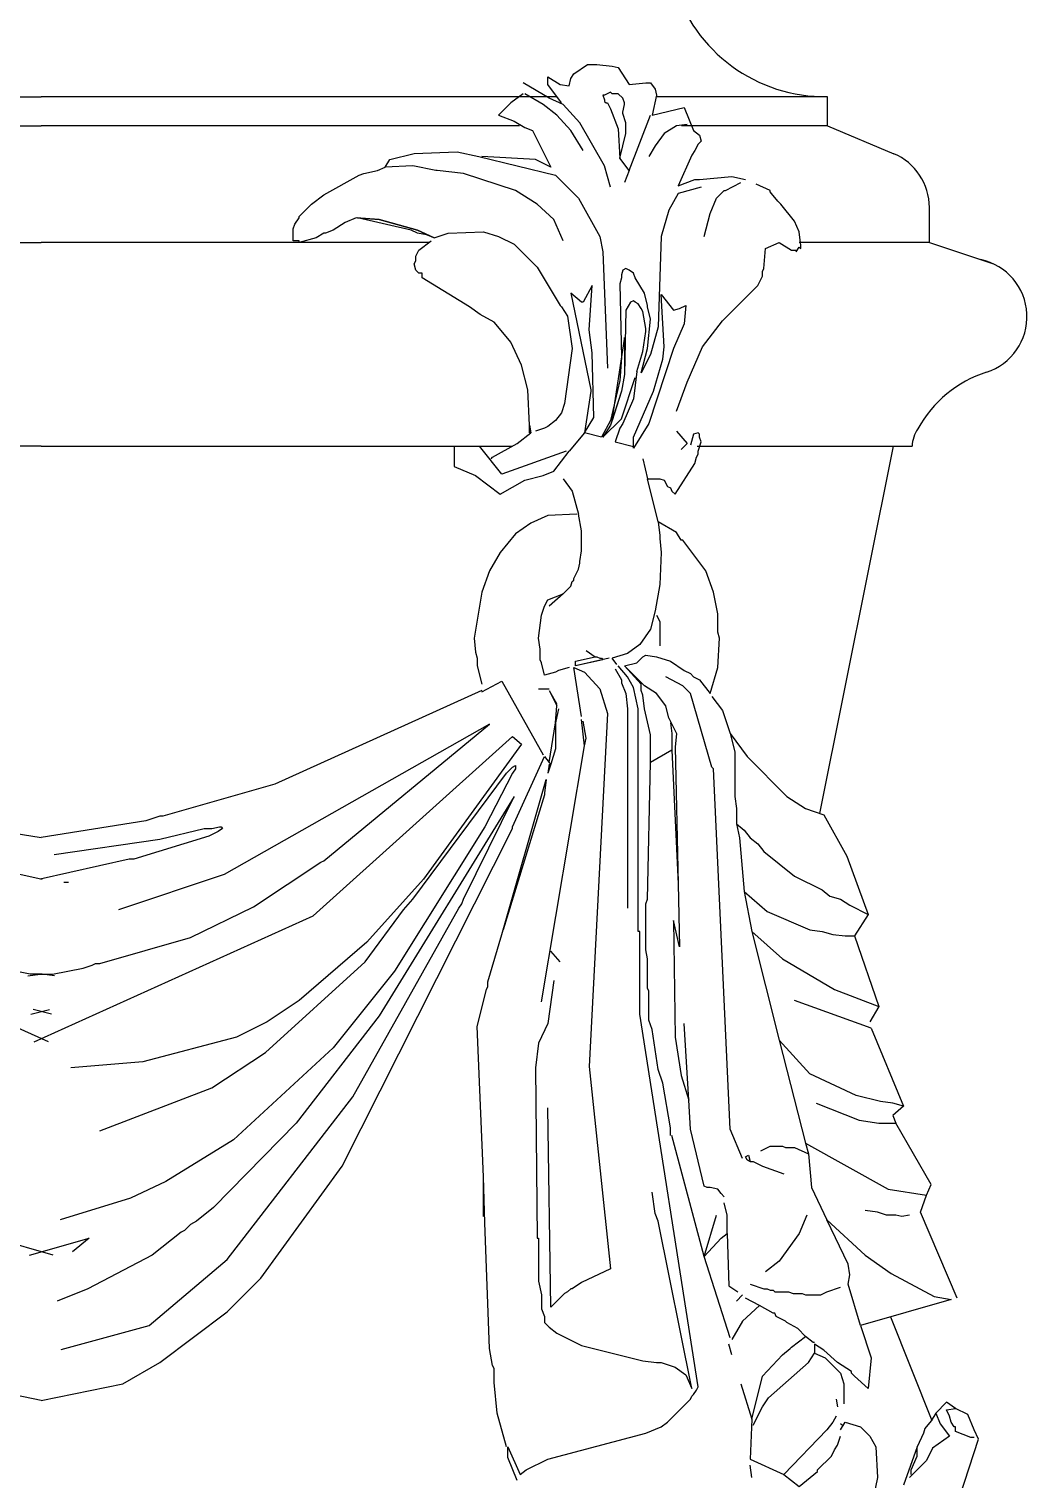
# Model space of a CAD drawing. Header units: millimetres. Extents: x 4238 to 14021, y -44 to 5418.
# Drawn here: x 4769.4 to 4940.8, y 1587.3 to 1836.2 of the extents above; entities that cross this region are included whole.
import ezdxf

# ---------------------------------------------------------------- set-up
doc = ezdxf.new("R2010")
doc.units = ezdxf.units.MM
doc.layers.add('cad-block.com', color=250, linetype='Continuous')

# ---------------------------------------------------------------- blocks, each defined once
blk = doc.blocks.new('street clock_side_cad-block.com')
at = {"color": 0}
for p, q in [((91.45, 708.75), (93.82, 710.33)), ((93.82, 710.33), (95.4, 710.33)), ((95.4, 710.33), (98.03, 710.07)), ((98.03, 710.07), (99.08, 709.81)), ((99.08, 709.81), (100.93, 706.91)), ((87.23, 704.54), (82.76, 707.17)), ((86.97, 706.91), (86.97, 708.23)), ((86.97, 708.23), (89.08, 706.91)), ((89.34, 703.75), (86.97, 706.91)), ((89.08, 706.91), (90.66, 706.65)), ((90.66, 706.65), (90.92, 707.96)), ((90.92, 707.96), (91.45, 708.75)), ((100.93, 706.91), (103.82, 707.17)), ((103.82, 707.17), (104.61, 707.17)), ((104.61, 707.17), (105.4, 706.12)), ((-88.42, 704.81), (0, 704.81)), ((88.42, 704.81), (0, 704.81)), ((82.76, 705.33), (80.65, 703.75)), ((86.18, 703.49), (83.02, 705.33)), ((89.6, 703.49), (87.23, 704.54)), ((96.71, 705.07), (96.45, 705.07)), ((96.45, 705.07), (96.71, 704.28)), ((97.77, 705.59), (96.71, 705.07)), ((98.03, 705.33), (97.77, 705.59)), ((99.08, 705.33), (98.03, 705.33)), ((99.87, 704.54), (99.08, 705.33)), ((100.14, 703.75), (99.87, 704.54)), ((105.67, 705.07), (104.88, 701.64)), ((105.4, 706.12), (105.67, 705.07)), ((135, 704.81), (105.74, 704.81)), ((135, 699.81), (135, 704.81)), ((80.65, 703.75), (78.54, 701.64)), ((88.55, 701.64), (86.18, 703.49)), ((92.5, 700.33), (89.6, 703.49)), ((96.71, 704.28), (96.71, 704.01)), ((96.71, 704.01), (96.98, 703.75)), ((96.98, 703.75), (97.24, 703.75)), ((97.24, 703.75), (97.77, 702.7)), ((97.77, 702.7), (99.08, 699.27)), ((99.87, 702.17), (100.14, 703.49)), ((99.87, 701.91), (99.87, 702.17)), ((100.4, 700.33), (99.87, 701.91)), ((100.14, 703.49), (100.14, 703.75)), ((104.88, 701.64), (110.4, 702.96)), ((110.4, 702.96), (111.98, 699.01)), ((-82.13, 699.81), (0, 699.81)), ((82.13, 699.81), (0, 699.81)), ((78.54, 701.64), (81.18, 700.59)), ((81.18, 700.59), (83.02, 699.54)), ((83.02, 699.54), (84.34, 699.01)), ((90.92, 699.01), (88.55, 701.64)), ((96.71, 692.95), (92.5, 700.33)), ((100.4, 698.48), (100.4, 700.33)), ((100.93, 692.16), (104.61, 701.64)), ((109.09, 699.8), (106.98, 698.48)), ((110.93, 700.06), (109.09, 699.8)), ((135, 699.81), (109.95, 699.81)), ((135, 699.81), (146.38, 695.03)), ((84.34, 699.01), (87.5, 692.69)), ((93.03, 695.59), (90.92, 699.01)), ((99.08, 699.27), (99.35, 694.27)), ((99.35, 694.27), (100.4, 698.48)), ((106.98, 698.48), (105.4, 696.38)), ((111.98, 699.01), (113.04, 698.22)), ((113.3, 697.17), (112.77, 696.64)), ((113.04, 698.22), (113.3, 697.17)), ((59.85, 694.01), (64.06, 695.06)), ((64.06, 695.06), (71.44, 695.32)), ((71.44, 695.32), (75.12, 694.53)), ((75.12, 694.53), (88.29, 691.37)), ((84.86, 694.01), (75.65, 694.53)), ((105.4, 696.38), (104.35, 694.53)), ((111.72, 694.8), (109.35, 689.53)), ((112.25, 695.59), (111.72, 694.8)), ((112.77, 696.64), (112.25, 695.59)), ((55.37, 691.64), (57.74, 692.16)), ((57.74, 692.16), (59.06, 692.69)), ((59.06, 692.69), (59.85, 694.01)), ((63.8, 692.95), (59.06, 692.69)), ((67.75, 692.16), (63.8, 692.95)), ((68.01, 692.16), (67.75, 692.16)), ((72.49, 691.64), (68.01, 692.16)), ((87.5, 692.69), (84.86, 694.01)), ((97.77, 689.27), (96.71, 692.95)), ((100.93, 692.16), (99.35, 694.27)), ((100.93, 692.16), (100.14, 690.06)), ((48.53, 687.95), (54.58, 691.37)), ((54.58, 691.37), (55.37, 691.64)), ((81.44, 688.74), (72.49, 691.64)), ((88.29, 691.37), (92.24, 687.42)), ((109.35, 689.53), (112.25, 690.58)), ((112.25, 690.58), (113.04, 690.58)), ((113.04, 690.58), (118.57, 691.11)), ((117.51, 688.74), (120.15, 690.06)), ((118.57, 691.11), (120.94, 690.58)), ((125.15, 688.74), (122.78, 689.79)), ((46.42, 686.37), (48.53, 687.95)), ((85.13, 686.37), (81.44, 688.74)), ((92.24, 687.42), (95.92, 680.84)), ((109.35, 688.21), (107.77, 685.32)), ((113.3, 689.27), (109.35, 688.21)), ((114.88, 684.79), (115.93, 687.42)), ((115.93, 687.42), (117.25, 688.74)), ((117.25, 688.74), (117.51, 688.74)), ((125.15, 688.48), (125.15, 688.74)), ((125.41, 688.21), (125.15, 688.48)), ((126.47, 686.9), (125.41, 688.21)), ((126.99, 686.37), (126.47, 686.9)), ((44.31, 684.26), (46.42, 686.37)), ((88.02, 683.74), (85.13, 686.37)), ((107.77, 685.32), (106.46, 680.84)), ((113.83, 680.84), (114.88, 684.79)), ((129.36, 683.47), (126.99, 686.37)), ((152.5, 679.81), (152.5, 685.81)), ((43.26, 682.16), (43.52, 682.95)), ((43.26, 680.05), (43.26, 682.16)), ((43.52, 682.95), (44.31, 684)), ((44.31, 684), (44.31, 684.26)), ((50.11, 681.89), (48.79, 681.37)), ((52.21, 683.21), (50.11, 681.89)), ((54.06, 684), (52.21, 683.21)), ((58.01, 683.74), (54.06, 684)), ((63.54, 681.89), (54.32, 684)), ((54.32, 684), (58.01, 683.74)), ((64.59, 681.89), (58.01, 683.74)), ((58.01, 683.74), (64.59, 681.89)), ((64.59, 681.37), (63.54, 681.89)), ((67.49, 680.58), (64.59, 681.89)), ((64.59, 681.89), (67.49, 680.58)), ((89.6, 680.05), (88.02, 683.74)), ((130.15, 681.63), (129.36, 683.47)), ((-66.64, 679.81), (0, 679.81)), ((66.64, 679.81), (0, 679.81)), ((44.31, 680.05), (43.26, 680.05)), ((47.21, 680.58), (44.31, 679.79)), ((44.31, 679.79), (44.31, 680.05)), ((48.53, 681.37), (47.21, 680.58)), ((48.79, 681.37), (48.53, 681.37)), ((66.17, 681.1), (64.59, 681.37)), ((64.85, 678.47), (66.96, 680.05)), ((67.49, 680.58), (66.17, 681.1)), ((67.49, 680.58), (69.86, 681.37)), ((69.86, 681.37), (75.91, 681.63)), ((75.91, 681.63), (78.54, 680.84)), ((78.54, 680.84), (81.18, 679.52)), ((81.18, 679.52), (85.13, 675.58)), ((95.92, 680.84), (96.45, 678.21)), ((106.46, 680.84), (105.93, 665.31)), ((124.36, 678.73), (126.73, 679.79)), ((126.73, 679.79), (128.84, 678.47)), ((152.5, 679.81), (130.12, 679.81)), ((130.42, 679.26), (130.15, 681.63)), ((152.5, 679.81), (163.53, 676.11)), ((64.33, 677.42), (64.85, 678.47)), ((64.33, 676.63), (64.33, 677.42)), ((96.45, 678.21), (97.24, 658.2)), ((124.1, 675.31), (124.36, 678.73)), ((128.84, 678.47), (129.63, 678.47)), ((129.63, 678.21), (130.15, 679)), ((129.63, 678.47), (129.63, 678.21)), ((130.15, 679), (130.42, 678.73)), ((130.42, 678.73), (130.42, 679.26)), ((64.06, 676.1), (64.33, 676.63)), ((64.33, 675.05), (64.06, 676.1)), ((64.85, 674.52), (64.33, 675.05)), ((65.38, 674.52), (64.85, 674.52)), ((65.38, 673.73), (65.38, 674.52)), ((85.13, 675.58), (89.08, 668.99)), ((99.87, 675.05), (99.61, 674.26)), ((100.4, 675.31), (99.87, 675.05)), ((100.93, 675.05), (100.4, 675.31)), ((101.72, 674.52), (100.93, 675.05)), ((101.98, 673.73), (101.72, 674.52)), ((123.83, 674.79), (124.1, 675.31)), ((123.83, 674), (123.83, 674.79)), ((73.54, 668.73), (65.38, 673.73)), ((94.61, 672.42), (93.03, 669.52)), ((94.08, 664.78), (94.61, 672.42)), ((99.61, 673.73), (99.35, 672.68)), ((99.35, 672.68), (99.61, 660.04)), ((99.61, 674.26), (99.61, 673.73)), ((103.56, 671.1), (101.98, 673.73)), ((116.99, 666.36), (123.04, 672.42)), ((123.04, 672.42), (123.83, 674)), ((92.76, 669.52), (90.92, 671.1)), ((90.92, 671.1), (94.34, 654.51)), ((93.03, 669.52), (92.76, 669.52)), ((101.19, 669.52), (100.4, 668.2)), ((101.72, 669.78), (101.19, 669.52)), ((101.98, 669.52), (101.72, 669.78)), ((102.51, 669.26), (101.98, 669.52)), ((104.09, 668.99), (103.56, 671.1)), ((106.98, 661.88), (106.46, 670.84)), ((106.46, 670.84), (108.56, 668.2)), ((75.38, 667.41), (73.54, 668.73)), ((77.75, 666.1), (75.38, 667.41)), ((89.08, 668.99), (89.34, 668.73)), ((89.34, 668.73), (90.39, 667.15)), ((90.39, 667.15), (91.18, 661.62)), ((100.4, 668.2), (100.14, 657.14)), ((103.03, 668.47), (102.51, 669.26)), ((103.3, 667.94), (103.03, 668.47)), ((103.82, 665.04), (103.3, 667.94)), ((104.09, 668.73), (104.09, 668.99)), ((104.61, 666.62), (104.09, 668.73)), ((108.56, 668.2), (109.61, 668.47)), ((109.61, 668.47), (110.67, 668.99)), ((110.67, 668.99), (110.4, 665.83)), ((80.39, 662.94), (77.75, 666.1)), ((94.61, 660.83), (94.08, 664.78)), ((103.3, 661.09), (103.82, 664.52)), ((103.82, 664.52), (103.82, 665.04)), ((104.09, 661.62), (104.61, 666.62)), ((105.93, 665.31), (104.61, 660.57)), ((110.4, 665.83), (108.56, 661.62)), ((113.56, 661.88), (116.99, 666.36)), ((80.65, 662.67), (80.39, 662.94)), ((82.49, 658.72), (80.65, 662.67)), ((98.03, 649.24), (100.14, 663.2)), ((100.14, 663.2), (100.14, 663.46)), ((100.14, 663.2), (100.14, 657.14)), ((91.18, 661.62), (89.87, 652.14)), ((94.87, 649.77), (94.61, 660.83)), ((99.61, 660.04), (99.35, 656.09)), ((102.24, 657.67), (103.3, 661.09)), ((103.03, 657.41), (104.09, 661.62)), ((104.61, 660.57), (103.03, 657.41)), ((108.56, 661.62), (104.35, 648.72)), ((105.14, 654.25), (106.72, 659.78)), ((106.72, 659.78), (106.98, 661.88)), ((110.93, 655.83), (113.56, 661.88)), ((83.55, 654.51), (82.49, 658.72)), ((100.14, 657.14), (99.61, 654.25)), ((100.14, 657.14), (99.61, 654.25)), ((102.24, 657.67), (101.72, 652.93)), ((99.35, 656.09), (97.77, 649.24)), ((99.61, 649.51), (101.98, 656.62)), ((109.09, 650.82), (110.93, 655.83)), ((83.81, 648.45), (83.55, 654.51)), ((89.87, 652.14), (89.34, 650.56)), ((94.34, 654.25), (93.29, 647.14)), ((94.34, 654.51), (94.34, 654.25)), ((99.61, 654.25), (97.77, 648.45)), ((99.61, 654.25), (98.03, 649.24)), ((101.72, 652.93), (99.87, 648.72)), ((101.72, 646.35), (105.14, 654.25)), ((89.34, 650.56), (88.29, 649.24)), ((93.29, 647.14), (94.87, 649.77)), ((81.7, 645.29), (84.07, 647.14)), ((84.07, 647.14), (83.81, 648.45)), ((83.81, 648.45), (84.07, 647.14)), ((83.81, 647.14), (83.81, 648.45)), ((84.07, 647.14), (83.81, 647.14)), ((86.44, 647.93), (84.86, 647.4)), ((86.97, 648.19), (86.44, 647.93)), ((88.29, 649.24), (86.97, 648.19)), ((93.29, 647.14), (90.66, 643.98)), ((96.19, 646.35), (93.29, 647.14)), ((97.77, 649.24), (96.19, 646.35)), ((96.45, 646.35), (99.61, 649.51)), ((97.77, 648.45), (96.45, 646.35)), ((99.35, 647.93), (98.56, 645.56)), ((99.87, 648.72), (99.35, 647.93)), ((104.35, 648.72), (101.72, 644.5)), ((109.09, 647.4), (110.93, 645.29)), ((112.77, 647.14), (111.98, 646.87)), ((113.04, 646.87), (112.77, 647.14)), ((0, 644.81), (-80.85, 644.81)), ((0, 644.81), (80.85, 644.81)), ((70.91, 644.81), (70.91, 641.35)), ((79.07, 640.03), (75.24, 644.81)), ((77.49, 642.93), (81.7, 645.29)), ((98.56, 645.56), (101.72, 644.77)), ((101.72, 644.5), (101.72, 646.35)), ((109.88, 644.24), (110.93, 645.29)), ((111.98, 646.87), (111.46, 645.03)), ((112.65, 644.81), (149.55, 644.81)), ((112.77, 643.98), (113.3, 645.56)), ((113.04, 646.35), (113.04, 646.87)), ((113.3, 645.56), (113.04, 646.35)), ((146.29, 644.81), (133.65, 581.81)), ((77.23, 642.66), (77.49, 642.93)), ((90.13, 643.98), (79.07, 640.03)), ((88.02, 640.56), (90.66, 643.98)), ((103.3, 642.66), (104.09, 639.24)), ((112.25, 641.87), (112.51, 642.93)), ((112.51, 642.93), (112.77, 643.45)), ((112.77, 643.45), (112.77, 643.98)), ((70.91, 641.35), (74.59, 639.77)), ((74.59, 639.77), (78.81, 636.61)), ((83.02, 638.98), (86.18, 639.77)), ((86.18, 639.77), (88.02, 640.56)), ((108.83, 636.61), (112.25, 641.87)), ((78.81, 636.61), (83.02, 638.98)), ((89.6, 639.24), (91.18, 637.13)), ((91.18, 637.13), (92.24, 633.18)), ((105.93, 631.87), (104.09, 639.24)), ((104.09, 639.24), (106.19, 639.24)), ((106.19, 639.24), (106.98, 638.98)), ((106.98, 638.98), (107.51, 637.92)), ((107.51, 637.92), (108.04, 637.66)), ((108.04, 637.66), (108.3, 637.13)), ((108.3, 637.13), (108.83, 636.61)), ((86.97, 632.92), (84.07, 631.6)), ((91.97, 633.18), (86.97, 632.92)), ((92.76, 630.29), (92.24, 633.18)), ((81.44, 629.76), (78.81, 626.6)), ((84.07, 631.6), (81.44, 629.76)), ((92.76, 626.86), (92.76, 630.29)), ((105.93, 631.87), (106.19, 629.5)), ((109.09, 630.02), (105.93, 631.87)), ((109.88, 628.71), (109.09, 630.02)), ((106.19, 629.5), (106.19, 628.97)), ((106.19, 628.97), (106.46, 626.6)), ((110.14, 628.71), (109.88, 628.71)), ((114.09, 623.44), (110.14, 628.71)), ((78.81, 626.6), (76.96, 623.44)), ((92.24, 623.7), (92.5, 624.76)), ((92.5, 625.02), (92.76, 626.86)), ((92.5, 624.76), (92.5, 625.02)), ((106.46, 626.6), (106.19, 621.07)), ((76.96, 623.44), (75.65, 619.75)), ((91.45, 622.12), (92.24, 623.7)), ((115.41, 619.75), (114.09, 623.44)), ((75.65, 619.75), (74.33, 611.85)), ((89.6, 619.49), (90.92, 620.81)), ((90.92, 620.81), (91.18, 621.6)), ((91.18, 621.6), (91.45, 621.86)), ((91.45, 621.86), (91.45, 622.12)), ((106.19, 621.07), (105.4, 616.59)), ((116.2, 616.07), (115.41, 619.75)), ((85.92, 615.8), (86.44, 617.38)), ((86.44, 617.38), (86.97, 618.44)), ((86.97, 618.44), (89.6, 619.49)), ((89.6, 619.49), (87.23, 617.38)), ((85.39, 611.85), (85.92, 615.8)), ((105.4, 616.59), (104.61, 613.43)), ((105.67, 615.8), (106.19, 614.75)), ((106.19, 614.75), (106.19, 610.54)), ((116.2, 612.91), (116.2, 616.07)), ((104.61, 613.43), (102.77, 610.8)), ((116.46, 611.85), (116.2, 612.91)), ((74.33, 611.85), (74.59, 609.48)), ((85.65, 610.01), (85.39, 611.85)), ((85.65, 608.17), (85.65, 610.01)), ((93.55, 609.75), (95.13, 608.69)), ((102.77, 610.8), (100.66, 609.22)), ((116.2, 606.85), (116.46, 611.85)), ((74.59, 609.48), (74.86, 608.43)), ((74.86, 608.43), (74.86, 607.12)), ((85.92, 607.64), (85.65, 608.17)), ((86.44, 605.54), (85.92, 607.64)), ((91.71, 607.91), (95.13, 608.69)), ((97.5, 608.43), (91.71, 607.12)), ((96.45, 608.17), (91.71, 607.12)), ((91.71, 607.12), (91.71, 607.91)), ((95.13, 608.69), (95.4, 608.69)), ((95.4, 608.69), (95.92, 608.43)), ((95.92, 608.43), (96.19, 608.43)), ((96.19, 608.43), (96.45, 608.17)), ((100.66, 609.22), (98.03, 608.43)), ((98.82, 607.38), (98.03, 608.43)), ((100.14, 607.12), (102.24, 607.64)), ((102.24, 607.64), (103.3, 608.69)), ((103.3, 608.69), (103.82, 608.96)), ((103.82, 608.96), (105.67, 608.69)), ((105.67, 608.69), (108.04, 607.91)), ((108.04, 607.91), (110.4, 606.33)), ((74.86, 607.12), (75.65, 603.96)), ((88.29, 606.06), (86.44, 605.54)), ((88.81, 606.33), (88.29, 606.06)), ((90.66, 606.85), (88.81, 606.33)), ((92.76, 598.43), (91.45, 606.85)), ((91.45, 606.85), (93.29, 606.06)), ((93.29, 606.06), (95.92, 603.17)), ((98.56, 606.59), (99.61, 604.75)), ((100.66, 605.27), (99.08, 607.12)), ((99.61, 604.75), (99.61, 604.22)), ((103.03, 603.96), (100.14, 607.12)), ((103.56, 603.69), (100.14, 607.12)), ((101.72, 603.43), (100.66, 605.27)), ((110.14, 603.69), (107.25, 605.27)), ((110.4, 606.33), (111.46, 605.8)), ((111.46, 605.8), (111.98, 605.27)), ((111.98, 605.27), (113.04, 604.75)), ((113.04, 604.75), (114.88, 602.38)), ((114.88, 602.38), (116.2, 606.85)), ((75.65, 602.9), (40.1, 586.84)), ((75.65, 602.64), (79.07, 604.48)), ((79.07, 604.48), (86.18, 591.84)), ((85.39, 603.17), (87.23, 603.17)), ((87.23, 602.9), (88.55, 600.27)), ((87.23, 602.9), (88.55, 600.53)), ((95.92, 603.17), (97.24, 598.95)), ((99.61, 604.22), (100.4, 602.38)), ((100.4, 602.38), (100.66, 599.74)), ((102.51, 599.74), (101.72, 603.43)), ((103.03, 602.9), (103.03, 603.96)), ((103.3, 602.11), (103.03, 602.9)), ((105.67, 602.38), (103.56, 603.69)), ((107.25, 600.27), (105.67, 602.38)), ((111.46, 602.38), (110.14, 603.69)), ((115.14, 589.74), (111.46, 602.38)), ((88.29, 597.37), (88.55, 600.27)), ((103.56, 599.74), (103.3, 602.11)), ((107.77, 598.16), (107.25, 600.27)), ((115.14, 601.85), (116.99, 599.48)), ((87.23, 590.53), (88.29, 597.37)), ((87.23, 590.53), (88.29, 597.37)), ((88.81, 599.74), (88.29, 597.37)), ((88.29, 597.37), (88.29, 592.9)), ((88.29, 597.37), (88.29, 592.9)), ((93.29, 593.42), (92.76, 597.9)), ((93.55, 594.74), (93.03, 597.64)), ((97.24, 598.95), (94.08, 538.39)), ((100.66, 599.74), (100.66, 565.51)), ((102.51, 561.56), (102.51, 599.74)), ((104.61, 595.27), (103.56, 599.74)), ((107.77, 598.16), (109.09, 595.53)), ((108.04, 597.37), (108.3, 595.53)), ((116.99, 599.48), (118.3, 595.53)), ((76.96, 597.11), (31.41, 571.31)), ((46.68, 564.2), (80.91, 595)), ((48.53, 573.68), (76.96, 597.11)), ((80.91, 595), (82.49, 593.69)), ((104.61, 590.53), (104.61, 595.27)), ((108.3, 595.53), (108.3, 592.63)), ((109.09, 595.53), (108.83, 593.16)), ((118.3, 595.53), (121.2, 591.58)), ((118.3, 595.53), (119.09, 592.37)), ((82.49, 593.69), (65.64, 570.52)), ((85.92, 549.45), (93.29, 593.42)), ((88.29, 592.9), (87.5, 590.26)), ((88.29, 592.9), (87.5, 590.26)), ((93.29, 593.42), (93.55, 594.74)), ((108.3, 592.63), (104.61, 590.53)), ((108.3, 592.63), (109.35, 569.73)), ((108.83, 593.16), (109.35, 569.73)), ((119.09, 592.37), (119.09, 584.73)), ((80.91, 579.47), (86.44, 591.58)), ((80.91, 589.74), (81.44, 590)), ((81.44, 590), (81.44, 589.47)), ((86.44, 591.58), (87.23, 590.53)), ((87.5, 590.26), (86.97, 588.68)), ((87.23, 590.26), (86.97, 588.68)), ((87.5, 590.26), (87.23, 590.53)), ((104.09, 567.09), (104.61, 590.53)), ((121.2, 591.58), (128.05, 584.73)), ((63.8, 567.09), (79.86, 588.68)), ((80.91, 588.68), (76.17, 579.47)), ((79.07, 561.04), (86.71, 587.63)), ((79.86, 588.68), (80.91, 589.74)), ((81.44, 589.47), (80.91, 588.68)), ((86.71, 587.63), (86.44, 585.26)), ((115.41, 589.47), (115.14, 589.74)), ((118.3, 527.6), (115.41, 589.47)), ((40.1, 586.84), (20.88, 581.31)), ((86.44, 585), (79.33, 561.83)), ((86.44, 585.26), (86.44, 585)), ((81.18, 584.73), (58.01, 547.08)), ((72.49, 567.09), (81.18, 584.73)), ((119.09, 584.73), (119.36, 582.63)), ((119.36, 582.63), (119.36, 579.99)), ((128.05, 584.73), (131.21, 582.63)), ((131.21, 582.63), (134.37, 581.57)), ((-17.98, 580.52), (0, 577.65)), ((17.98, 580.52), (0, 577.65)), ((20.35, 581.31), (17.98, 580.52)), ((20.88, 581.31), (20.35, 581.31)), ((119.36, 579.99), (119.88, 577.62)), ((119.36, 579.99), (120.67, 578.94)), ((134.37, 581.57), (138.32, 574.46)), ((28.78, 577.89), (15.88, 573.94)), ((20.35, 577.36), (27.99, 579.2)), ((27.99, 579.2), (29.31, 579.2)), ((30.36, 578.68), (28.78, 577.89)), ((29.31, 579.2), (30.62, 579.47)), ((31.15, 579.2), (30.36, 578.68)), ((30.62, 579.47), (30.89, 579.47)), ((30.89, 579.47), (31.15, 579.2)), ((51.69, 521.28), (80.91, 579.2)), ((76.17, 579.47), (60.64, 554.72)), ((80.91, 579.2), (80.91, 579.47)), ((119.88, 577.62), (120.67, 568.41)), ((120.67, 578.94), (121.73, 577.62)), ((121.73, 577.62), (123.04, 576.57)), ((2.19, 574.73), (20.35, 577.36)), ((123.04, 576.57), (124.1, 575.25)), ((124.1, 575.25), (129.36, 571.04)), ((-15.09, 573.94), (0.18, 570.52)), ((15.09, 573.94), (-0.18, 570.52)), ((15.88, 573.94), (15.09, 573.94)), ((36.42, 565.78), (48, 573.41)), ((48, 573.41), (48.53, 573.68)), ((138.32, 574.46), (142, 564.46)), ((3.87, 569.99), (4.66, 569.99)), ((31.41, 571.31), (13.24, 565.25)), ((65.64, 570.52), (55.9, 559.72)), ((129.36, 571.04), (134.1, 568.67)), ((109.35, 569.73), (109.61, 558.93)), ((120.67, 568.41), (121.99, 561.56)), ((120.67, 568.41), (124.62, 564.99)), ((134.1, 568.67), (135.42, 567.62)), ((135.42, 567.62), (137.26, 567.09)), ((25.62, 560.51), (36.42, 565.78)), ((53.53, 533.13), (71.7, 565.51)), ((55.64, 556.3), (62.22, 565.25)), ((62.22, 565.25), (63.8, 567.09)), ((71.7, 565.51), (72.23, 566.3)), ((72.23, 566.3), (72.49, 567.09)), ((103.82, 566.3), (104.09, 567.09)), ((103.82, 558.4), (103.82, 566.3)), ((124.62, 564.99), (132, 561.83)), ((137.26, 567.09), (138.84, 566.04)), ((138.84, 566.04), (142, 564.46)), ((1.24, 542.6), (-46.68, 564.2)), ((-1.24, 542.6), (46.68, 564.2)), ((109.61, 558.93), (108.56, 563.41)), ((108.56, 563.41), (108.83, 543.39)), ((142, 564.46), (139.63, 560.77)), ((10.08, 556.03), (25.62, 560.51)), ((76.7, 552.87), (79.07, 561.04)), ((102.77, 561.56), (102.51, 561.56)), ((102.77, 547.34), (102.77, 561.56)), ((121.99, 561.56), (126.73, 542.87)), ((121.99, 561.56), (127.26, 556.82)), ((132, 561.83), (134.1, 561.56)), ((134.1, 561.56), (135.95, 561.04)), ((135.95, 561.04), (138.05, 560.77)), ((138.05, 560.77), (139.63, 560.77)), ((139.63, 560.77), (143.84, 548.66)), ((55.9, 559.72), (44.31, 549.71)), ((89.08, 556.3), (87.5, 558.14)), ((104.09, 556.82), (103.82, 558.4)), ((-1.92, 554.19), (-7.19, 555.24)), ((1.92, 554.19), (7.19, 555.24)), ((7.19, 555.24), (8.77, 555.77)), ((8.77, 555.77), (9.29, 556.03)), ((9.29, 556.03), (10.08, 556.03)), ((38.52, 540.76), (55.64, 556.3)), ((104.09, 551.82), (104.09, 556.82)), ((127.26, 556.82), (136.21, 551.56)), ((-2.29, 553.93), (-0.18, 554.19)), ((0.18, 554.19), (-1.92, 554.19)), ((-0.18, 554.19), (1.92, 554.19)), ((2.29, 553.93), (0.18, 554.19)), ((60.64, 554.72), (50.11, 541.55)), ((76.7, 552.08), (76.7, 552.87)), ((88.02, 553.14), (86.97, 545.76)), ((74.86, 545.24), (76.44, 551.56)), ((76.44, 551.56), (76.7, 552.08)), ((104.35, 551.29), (104.09, 551.82)), ((104.35, 546.29), (104.35, 551.29)), ((136.21, 551.56), (143.84, 548.66)), ((-1.76, 547.34), (1.4, 548.13)), ((1.76, 547.34), (-1.4, 548.13)), ((44.31, 549.71), (38.79, 546.03)), ((142.53, 544.97), (129.36, 549.71)), ((143.84, 548.66), (142.27, 546.03)), ((38.79, 546.03), (33.52, 543.39)), ((58.01, 547.08), (43.79, 528.65)), ((75.91, 519.43), (74.86, 545.24)), ((86.97, 545.76), (85.39, 542.34)), ((112.77, 483.36), (102.77, 547.34)), ((104.88, 544.71), (104.35, 546.29)), ((111.19, 532.6), (110.4, 545.76)), ((33.52, 543.39), (17.46, 539.18)), ((105.93, 537.87), (104.88, 544.71)), ((108.83, 543.39), (109.88, 536.81)), ((126.73, 542.87), (131.21, 525.23)), ((132, 537.08), (126.73, 542.87)), ((142.53, 544.97), (148.06, 531.55)), ((29.31, 534.71), (38.52, 540.76)), ((50.11, 541.55), (32.99, 525.75)), ((85.39, 542.34), (84.86, 538.13)), ((17.46, 539.18), (5.08, 538.13)), ((84.86, 538.13), (85.13, 508.9)), ((94.08, 538.39), (97.77, 503.64)), ((106.72, 535.5), (105.93, 537.87)), ((108.04, 527.86), (106.72, 535.5)), ((109.88, 536.81), (111.19, 532.6)), ((139.9, 533.39), (132, 537.08)), ((10.08, 527.33), (29.31, 534.71)), ((31.94, 505.21), (53.53, 533.13)), ((111.46, 527.6), (111.19, 532.6)), ((144.11, 532.34), (139.9, 533.39)), ((87.5, 497.05), (86.97, 531.28)), ((133.05, 532.07), (140.42, 529.18)), ((146.21, 532.07), (144.11, 532.34)), ((148.06, 531.55), (146.21, 532.07)), ((148.06, 531.55), (146.21, 529.97)), ((43.79, 528.65), (29.57, 514.17)), ((108.04, 526.54), (108.04, 527.86)), ((113.83, 517.85), (111.46, 527.6)), ((120.41, 522.59), (118.3, 527.6)), ((140.42, 529.18), (143.84, 528.65)), ((143.84, 528.65), (146.74, 528.65)), ((146.21, 529.97), (146.74, 528.65)), ((152.8, 518.12), (146.74, 528.65)), ((32.99, 525.75), (21.41, 518.64)), ((113.83, 505.74), (108.3, 526.54)), ((131.21, 525.23), (131.73, 523.38)), ((131.21, 525.23), (145.42, 517.33)), ((120.94, 522.86), (121.46, 523.12)), ((121.2, 522.33), (120.94, 522.86)), ((121.46, 523.12), (121.73, 522.07)), ((123.57, 523.91), (125.15, 524.7)), ((125.15, 524.7), (127.26, 524.7)), ((127.26, 524.7), (127.78, 524.44)), ((127.78, 524.44), (129.36, 524.44)), ((129.36, 524.44), (131.73, 523.38)), ((131.73, 523.38), (132.26, 517.59)), ((37.73, 502.06), (51.69, 521.28)), ((121.2, 522.33), (121.73, 522.07)), ((121.73, 522.07), (121.2, 522.33)), ((121.73, 522.07), (122.25, 522.07)), ((122.25, 522.07), (123.83, 521.28)), ((123.83, 521.28), (127.52, 519.96)), ((21.41, 518.64), (15.35, 515.75)), ((76.17, 511.53), (75.91, 519.43)), ((75.91, 512.59), (75.91, 519.43)), ((114.35, 517.59), (113.83, 517.85)), ((152.01, 516.27), (152.8, 518.12)), ((15.35, 515.75), (3.24, 512.06)), ((105.4, 513.11), (104.88, 516.8)), ((114.88, 517.59), (114.35, 517.59)), ((116.2, 517.33), (114.88, 517.59)), ((116.72, 516.54), (116.2, 517.33)), ((117.25, 516.01), (116.72, 516.54)), ((132.26, 517.59), (134.89, 512.06)), ((145.42, 517.33), (152.01, 516.27)), ((150.95, 513.38), (152.01, 516.27)), ((29.57, 514.17), (26.67, 511.8)), ((105.93, 511.8), (105.4, 513.11)), ((113.83, 505.74), (115.93, 512.85)), ((117.78, 512.85), (117.25, 514.96)), ((117.78, 509.69), (117.78, 512.85)), ((131.47, 512.85), (130.15, 509.69)), ((143.58, 513.38), (141.48, 513.64)), ((145.16, 512.85), (143.58, 513.38)), ((146.74, 512.85), (145.16, 512.85)), ((147.79, 512.59), (146.74, 512.85)), ((149.11, 512.85), (147.79, 512.59)), ((157.27, 498.63), (150.95, 513.38)), ((24.57, 510.22), (24.04, 509.95)), ((25.62, 511.27), (24.57, 510.22)), ((26.67, 511.8), (25.62, 511.27)), ((76.96, 489.94), (76.17, 511.53)), ((111.72, 483.1), (105.93, 511.8)), ((138.58, 504.43), (134.89, 512.06)), ((134.89, 512.06), (141.48, 506)), ((2.03, 506), (-8.24, 508.9)), ((-2.03, 506), (8.24, 508.9)), ((8.24, 508.9), (5.35, 506.53)), ((24.04, 509.95), (19.04, 506)), ((85.13, 508.9), (85.39, 508.9)), ((85.39, 508.9), (85.39, 501.53)), ((113.83, 505.74), (116.72, 508.9)), ((116.72, 508.9), (117.78, 509.69)), ((117.78, 509.69), (118.04, 500.74)), ((130.15, 509.69), (126.73, 504.95)), ((19.04, 506), (7.98, 500.21)), ((18.51, 493.89), (31.94, 505.21)), ((118.3, 491.79), (113.83, 505.74)), ((141.48, 506), (145.95, 502.85)), ((97.77, 503.64), (92.76, 501.27)), ((126.73, 504.95), (124.36, 503.11)), ((138.84, 502.58), (138.58, 504.43)), ((145.95, 502.85), (153.32, 498.9)), ((31.94, 496.26), (37.73, 502.06)), ((85.39, 501.53), (85.92, 499.16)), ((92.76, 501.27), (91.18, 500.21)), ((118.04, 500.74), (119.62, 499.69)), ((121.73, 501), (124.1, 500.21)), ((134.89, 499.69), (137.26, 500.48)), ((138.58, 501), (138.84, 502.58)), ((140.69, 493.89), (138.58, 501)), ((7.98, 500.21), (2.71, 498.11)), ((85.92, 499.16), (85.92, 496.79)), ((89.87, 499.42), (87.5, 497.05)), ((90.39, 499.69), (89.87, 499.42)), ((90.92, 500.21), (90.39, 499.69)), ((91.18, 500.21), (90.92, 500.21)), ((119.36, 498.11), (120.41, 499.16)), ((123.31, 497.32), (120.94, 498.63)), ((124.1, 500.21), (124.62, 500.21)), ((124.62, 500.21), (125.15, 499.95)), ((125.15, 499.95), (125.68, 499.95)), ((125.68, 499.95), (125.94, 499.69)), ((125.94, 499.69), (128.31, 499.69)), ((128.31, 499.69), (129.1, 499.42)), ((129.1, 499.42), (130.68, 499.42)), ((130.68, 499.42), (131.21, 499.16)), ((131.21, 499.16), (133.84, 499.16)), ((133.84, 499.16), (134.89, 499.69)), ((156.22, 498.37), (140.69, 493.89)), ((153.32, 498.9), (156.22, 498.37)), ((20.35, 487.57), (31.94, 496.26)), ((85.92, 496.79), (86.44, 495.47)), ((86.44, 495.47), (86.44, 494.42)), ((123.31, 497.32), (120.41, 494.68)), ((125.68, 496), (123.31, 497.32)), ((125.94, 496), (125.68, 496)), ((126.2, 495.47), (125.94, 496)), ((127.78, 494.68), (126.2, 495.47)), ((145.84, 495.38), (152.9, 477.61)), ((3.44, 489.8), (18.51, 493.89)), ((86.44, 494.42), (87.23, 493.63)), ((87.23, 493.63), (88.55, 492.58)), ((120.41, 494.68), (118.57, 491.52)), ((128.05, 494.42), (127.78, 494.68)), ((129.89, 493.37), (128.05, 494.42)), ((131.21, 492.05), (129.89, 493.37)), ((140.69, 493.89), (142.53, 488.36)), ((88.55, 492.58), (92.76, 490.47)), ((92.76, 490.47), (103.3, 487.84)), ((118.57, 488.89), (118.04, 490.73)), ((128.84, 490.21), (131.21, 492.05)), ((132.52, 491), (131.21, 492.05)), ((132.79, 491), (132.52, 491)), ((132.79, 490.73), (132.79, 489.15)), ((134.37, 489.68), (132.79, 490.73)), ((77.49, 487.05), (76.96, 489.94)), ((103.3, 487.84), (105.67, 487.57)), ((123.83, 485.2), (127.26, 488.89)), ((127.26, 488.89), (128.57, 489.94)), ((128.57, 489.94), (128.84, 490.21)), ((131.73, 487.57), (132.79, 489.15)), ((132.79, 489.15), (134.63, 488.36)), ((136.74, 487.57), (134.37, 489.68)), ((134.63, 488.36), (137.26, 485.73)), ((142.53, 488.36), (142, 483.1)), ((14.03, 483.89), (20.35, 487.57)), ((77.75, 486.52), (77.49, 487.05)), ((77.75, 484.15), (77.75, 486.52)), ((105.67, 487.57), (106.46, 487.57)), ((106.46, 487.57), (108.83, 486.78)), ((108.83, 486.78), (110.67, 485.47)), ((110.67, 485.47), (111.72, 483.1)), ((124.89, 481.52), (131.73, 487.57)), ((139.11, 485.99), (136.74, 487.57)), ((137.26, 485.73), (137.79, 483.89)), ((139.11, 485.73), (139.11, 485.99)), ((139.63, 485.2), (139.11, 485.73)), ((0, 481.06), (-14.03, 483.89)), ((0, 481.06), (14.03, 483.89)), ((78.28, 478.88), (77.75, 484.15)), ((111.98, 482.04), (112.51, 482.83)), ((112.51, 482.83), (112.77, 483.36)), ((120.15, 483.89), (121.99, 477.83)), ((121.99, 477.83), (123.83, 485.2)), ((137.79, 483.89), (137.79, 480.46)), ((142, 483.1), (139.63, 485.2)), ((107.51, 477.3), (111.46, 481.25)), ((111.46, 481.25), (111.72, 481.78)), ((111.72, 481.78), (111.98, 482.04)), ((123.83, 479.94), (124.89, 481.52)), ((136.47, 481.25), (136.74, 479.94)), ((155.43, 480.73), (153.59, 478.88)), ((157.01, 479.67), (155.43, 480.73)), ((79.86, 473.09), (78.28, 478.88)), ((121.99, 477.83), (121.73, 470.98)), ((122.25, 476.78), (123.83, 479.94)), ((136.47, 478.36), (135.95, 477.3)), ((153.59, 478.88), (152.8, 477.57)), ((153.59, 478.88), (154.38, 477.04)), ((155.43, 479.41), (157.01, 479.67)), ((155.96, 478.36), (155.43, 479.41)), ((156.22, 477.3), (155.96, 478.36)), ((159.12, 478.62), (157.01, 479.67)), ((160.17, 475.99), (159.12, 478.62)), ((86.97, 470.98), (103.82, 475.46)), ((103.82, 475.46), (106.46, 476.51)), ((106.46, 476.51), (107.51, 477.3)), ((134.89, 475.99), (127.52, 468.35)), ((135.95, 477.3), (134.89, 475.99)), ((137.26, 475.99), (138.05, 477.3)), ((137.53, 476.78), (137.26, 477.04)), ((138.05, 477.3), (140.69, 476.51)), ((140.69, 476.51), (142.27, 474.93)), ((151.48, 475.46), (150.43, 473.09)), ((151.74, 476.25), (151.48, 475.46)), ((152.8, 477.57), (151.74, 476.25)), ((154.38, 477.04), (155.96, 474.93)), ((156.75, 476.51), (156.22, 477.3)), ((157.01, 476.51), (156.75, 476.51)), ((157.01, 475.72), (157.01, 476.51)), ((159.64, 474.67), (157.01, 475.72)), ((160.96, 474.41), (160.17, 475.99)), ((80.12, 471.25), (80.12, 473.09)), ((80.12, 473.09), (82.23, 468.35)), ((136.21, 472.56), (136.74, 473.35)), ((136.74, 473.35), (137.26, 474.93)), ((142.27, 474.93), (143.32, 473.09)), ((143.32, 473.09), (143.58, 467.83)), ((150.43, 473.09), (148.06, 466.51)), ((150.43, 471.51), (150.43, 473.09)), ((155.96, 474.93), (153.06, 472.83)), ((155.69, 458.35), (160.96, 474.41)), ((160.17, 474.67), (159.64, 474.67)), ((81.7, 467.3), (80.12, 471.25)), ((83.28, 469.14), (86.97, 470.98)), ((121.73, 470.98), (127.52, 468.35)), ((133.31, 469.14), (135.68, 471.51)), ((135.68, 471.51), (136.21, 472.56)), ((152.01, 470.72), (149.11, 467.83)), ((149.37, 469.14), (150.43, 471.51)), ((153.06, 472.83), (152.01, 470.72)), ((82.23, 468.35), (83.28, 469.14)), ((121.99, 467.83), (121.73, 469.93)), ((127.52, 468.35), (130.15, 466.25)), ((130.15, 466.25), (133.31, 468.88)), ((133.31, 468.88), (133.31, 469.14)), ((149.37, 468.35), (149.37, 469.14)), ((143.58, 467.83), (142.53, 462.56))]:
    blk.add_line(p, q, dxfattribs=at)
for centre, radius, start, end in [((134.63, 731.95), 27.14, 122.6202, 270.7783), ((142.5, 685.81), 10, 0, 67.1883), ((159.26, 667.06), 10, 287.6614, 78.1158), ((168.61, 637.95), 20.58, 107.861, 151.3798), ((154.55, 644.81), 5, 143.2361, 180)]:
    blk.add_arc(centre, radius, start, end, dxfattribs=at)

msp = doc.modelspace()

# ---------------------------------------------------------------- block references
at = {"layer": 'cad-block.com'}
msp.add_blockref('street clock_side_cad-block.com', (4771.51, 1119.78), dxfattribs=at)

doc.saveas('drawing.dxf')
